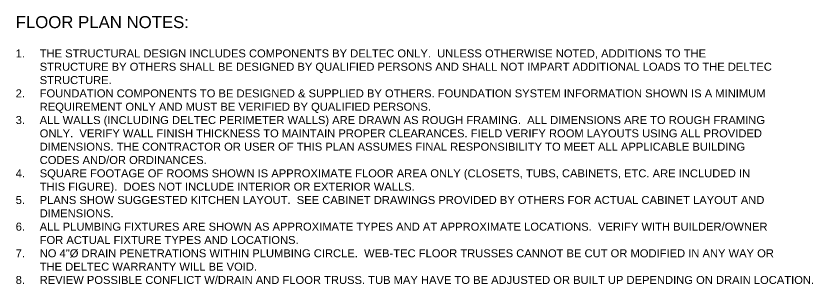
# Model space of a CAD drawing. Header units: inches. Extents: x 0 to 7225, y -1280 to 2424.
# Drawn here: x 5717.9 to 6116.4, y -851.2 to -717 of the extents above; entities that cross this region are included whole.
import ezdxf

# ---------------------------------------------------------------- set-up
doc = ezdxf.new("R2010")
doc.units = ezdxf.units.IN
doc.header["$LTSCALE"] = 10
doc.header["$MEASUREMENT"] = 0
doc.layers.add('A-TXT', color=222, linetype='CONTINUOUS')
doc.styles.add('style1', font='arial.ttf')

msp = doc.modelspace()

# ---------------------------------------------------------------- texts
at = {"layer": 'A-TXT', "insert": (5717.78, -717.13), "char_height": 4, "width": 378.0852, "attachment_point": 1, "style": 'style1'}
msp.add_mtext('\\pi-12,l12,t12;{\\H1.5x;FLOOR PLAN NOTES:}\\P\\P1.^ITHE STRUCTURAL DESIGN INCLUDES COMPONENTS BY DELTEC ONLY.  UNLESS OTHERWISE NOTED, ADDITIONS TO THE STRUCTURE BY OTHERS SHALL BE DESIGNED BY QUALIFIED PERSONS AND SHALL NOT IMPART ADDITIONAL LOADS TO THE DELTEC STRUCTURE.\\P2.^IFOUNDATION COMPONENTS TO BE DESIGNED & SUPPLIED BY OTHERS. FOUNDATION SYSTEM INFORMATION SHOWN IS A MINIMUM REQUIREMENT ONLY AND MUST BE VERIFIED BY QUALIFIED PERSONS.\\P3.^IALL WALLS (INCLUDING DELTEC PERIMETER WALLS) ARE DRAWN AS ROUGH FRAMING.  ALL DIMENSIONS ARE TO ROUGH FRAMING ONLY.  VERIFY WALL FINISH THICKNESS TO MAINTAIN PROPER CLEARANCES. FIELD VERIFY ROOM LAYOUTS USING ALL PROVIDED DIMENSIONS. THE CONTRACTOR OR USER OF THIS PLAN ASSUMES FINAL RESPONSIBILITY TO MEET ALL APPLICABLE BUILDING CODES AND/OR ORDINANCES.\\P4.^ISQUARE FOOTAGE OF ROOMS SHOWN IS APPROXIMATE FLOOR AREA ONLY (CLOSETS, TUBS, CABINETS, ETC. ARE INCLUDED IN THIS FIGURE).  DOES NOT INCLUDE INTERIOR OR EXTERIOR WALLS.\\P5.^IPLANS SHOW SUGGESTED KITCHEN LAYOUT.  SEE CABINET DRAWINGS PROVIDED BY OTHERS FOR ACTUAL CABINET LAYOUT AND DIMENSIONS.\\P6.^IALL PLUMBING FIXTURES ARE SHOWN AS APPROXIMATE TYPES AND AT APPROXIMATE LOCATIONS.  VERIFY WITH BUILDER/OWNER FOR ACTUAL FIXTURE TYPES AND LOCATIONS.\\P7.^INO 4"Ø DRAIN PENETRATIONS WITHIN PLUMBING CIRCLE.  WEB-TEC FLOOR TRUSSES CANNOT BE CUT OR MODIFIED IN ANY WAY OR THE DELTEC WARRANTY WILL BE VOID.\\P8.^IREVIEW POSSIBLE CONFLICT W/DRAIN AND FLOOR TRUSS. TUB MAY HAVE TO BE ADJUSTED OR BUILT UP DEPENDING ON DRAIN LOCATION.', dxfattribs=at)

doc.saveas('drawing.dxf')
